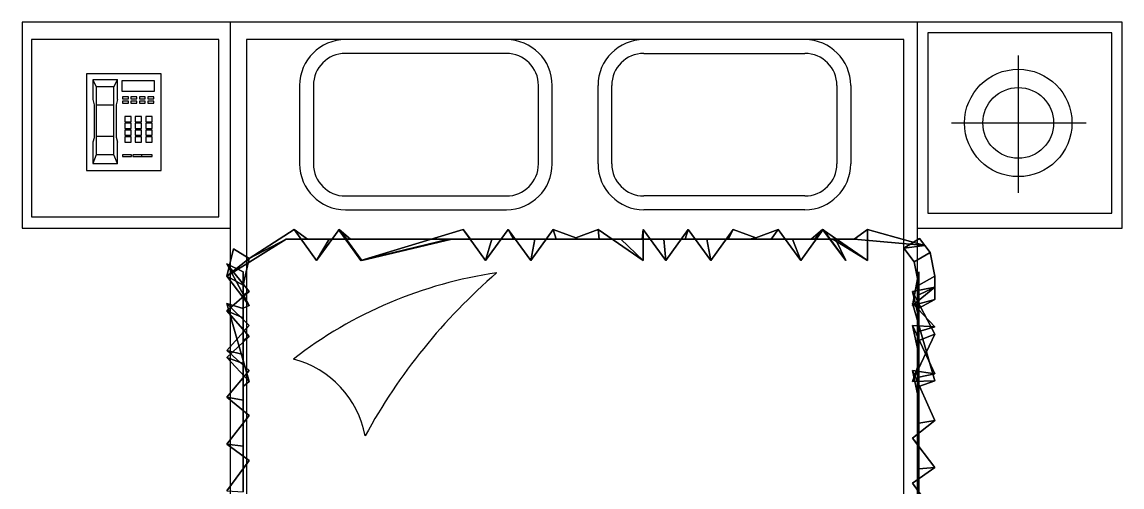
# Model space of a CAD drawing. Header units: inches. Extents: x 11.4 to 53.9, y 13.7 to 38.5.
# Drawn here: x 17.038 to 19.438, y 24.729 to 25.744 of the extents above; entities that cross this region are included whole.
import ezdxf

# ---------------------------------------------------------------- set-up
doc = ezdxf.new("R2010")
doc.units = ezdxf.units.IN
doc.header["$MEASUREMENT"] = 0
for name, color, linetype in [('02', 2, 'Continuous'), ('1', 1, 'Continuous'), ('4', 4, 'Continuous')]:
    doc.layers.add(name, color=color, linetype=linetype)

msp = doc.modelspace()

# ---------------------------------------------------------------- linework, layer by layer
at = {"layer": '02'}
for p, q in [((17.0582, 25.7052), (17.0582, 25.3188)), ((17.467, 25.7052), (17.0582, 25.7052)), ((17.467, 25.3188), (17.467, 25.7052)), ((17.5276, 25.7052), (17.5276, 23.896)), ((18.9614, 25.7052), (17.5276, 25.7052)), ((18.9614, 23.896), (18.9614, 25.7052)), ((19.0144, 25.7204), (19.0144, 25.3264)), ((19.4157, 25.7204), (19.0144, 25.7204)), ((19.4157, 25.3264), (19.4157, 25.7204)), ((18.0945, 25.6752), (17.7434, 25.6752)), ((18.3945, 25.6752), (18.7457, 25.6752)), ((19.2113, 25.6703), (19.2113, 25.3712)), ((17.6434, 25.6052), (17.6434, 25.434)), ((17.6734, 25.6052), (17.6734, 25.434)), ((18.1645, 25.434), (18.1645, 25.6052)), ((18.1945, 25.434), (18.1945, 25.6052)), ((18.2945, 25.434), (18.2945, 25.6052)), ((18.3245, 25.434), (18.3245, 25.6052)), ((18.8157, 25.6052), (18.8157, 25.434)), ((18.8457, 25.6052), (18.8457, 25.434)), ((19.0658, 25.5234), (19.3593, 25.5234)), ((17.7434, 25.364), (18.0945, 25.364)), ((18.7457, 25.364), (18.3945, 25.364)), ((17.7434, 25.334), (18.0945, 25.334)), ((18.7457, 25.334), (18.3945, 25.334)), ((19.0144, 25.3264), (19.4157, 25.3264)), ((17.0582, 25.3188), (17.467, 25.3188))]:
    msp.add_line(p, q, dxfattribs=at)
for radius in [0.1172, 0.0772]:
    msp.add_circle((19.2113, 25.5234), radius, dxfattribs=at)
for centre, radius, start, end in [((17.7434, 25.6052), 0.1, 90, 180), ((18.0945, 25.6052), 0.1, 0, 90), ((18.3945, 25.6052), 0.1, 90, 180), ((18.7457, 25.6052), 0.1, 0, 90), ((17.7434, 25.6052), 0.07, 90, 180), ((18.0945, 25.6052), 0.07, 0, 90), ((18.3945, 25.6052), 0.07, 90, 180), ((18.7457, 25.6052), 0.07, 0, 90), ((17.7434, 25.434), 0.1, 180, 270), ((17.7434, 25.434), 0.07, 180, 270), ((18.0945, 25.434), 0.07, 270, 0), ((18.0945, 25.434), 0.1, 270, 0), ((18.3945, 25.434), 0.1, 180, 270), ((18.3945, 25.434), 0.07, 180, 270), ((18.7457, 25.434), 0.1, 270, 0), ((18.7457, 25.434), 0.07, 270, 0), ((18.2098, 24.2587, -0.27), 0.9475, 98.2808, 127.7156), ((18.9192, 24.2208, -0.27), 1.2912, 130.9279, 151.3099), ((17.5749, 24.7999, -0.27), 0.2155, 10.8853, 75.1508)]:
    msp.add_arc(centre, radius, start, end, dxfattribs=at)
for points, invisible_edges in [([(17.5336, 25.2279, 0.2113), (17.6318, 25.2912, 0.0693), (17.4845, 25.1889, 0.0693)], 14), ([(17.6318, 25.2912, 0.0693), (17.5332, 25.1251, 0.0693), (17.4845, 25.1889, 0.0693)], 13), ([(18.8822, 25.2912, 0.0693), (19.0076, 25.2561, 0.0693), (17.5332, 25.1251, 0.0693)], 14), ([(18.8827, 25.2234, 0.0693), (18.8822, 25.2912, 0.0693), (17.5332, 25.1251, 0.0693)], 14), ([(18.7841, 25.2912, 0.0693), (18.8827, 25.2234, 0.0693), (17.5332, 25.1251, 0.0693)], 14), ([(18.8353, 25.2234, 0.0693), (18.7841, 25.2912, 0.0693), (17.5332, 25.1251, 0.0693)], 14), ([(18.7859, 25.2912, 0.0693), (18.8353, 25.2234, 0.0693), (17.5332, 25.1251, 0.0693)], 14), ([(18.7371, 25.2234, 0.0693), (18.7859, 25.2912, 0.0693), (17.5332, 25.1251, 0.0693)], 14), ([(18.6877, 25.2912, 0.0693), (18.7371, 25.2234, 0.0693), (17.5332, 25.1251, 0.0693)], 14), ([(18.6388, 25.2725, 0.0693), (18.6877, 25.2912, 0.0693), (17.5332, 25.1251, 0.0693)], 14), ([(18.5895, 25.2912, 0.0693), (18.6388, 25.2725, 0.0693), (17.5332, 25.1251, 0.0693)], 14), ([(18.5406, 25.2234, 0.0693), (18.5895, 25.2912, 0.0693), (17.5332, 25.1251, 0.0693)], 14), ([(18.4913, 25.2912, 0.0693), (18.5406, 25.2234, 0.0693), (17.5332, 25.1251, 0.0693)], 14), ([(18.4423, 25.2234, 0.0693), (18.4913, 25.2912, 0.0693), (17.5332, 25.1251, 0.0693)], 14), ([(18.3931, 25.2912, 0.0693), (18.4423, 25.2234, 0.0693), (17.5332, 25.1251, 0.0693)], 14), ([(18.3932, 25.2234, 0.0693), (18.3931, 25.2912, 0.0693), (17.5332, 25.1251, 0.0693)], 14), ([(18.2949, 25.2912, 0.0693), (18.3932, 25.2234, 0.0693), (17.5332, 25.1251, 0.0693)], 14), ([(18.2458, 25.2725, 0.0693), (18.2949, 25.2912, 0.0693), (17.5332, 25.1251, 0.0693)], 14), ([(18.1967, 25.2912, 0.0693), (18.2458, 25.2725, 0.0693), (17.5332, 25.1251, 0.0693)], 14), ([(18.1476, 25.2234, 0.0693), (18.1967, 25.2912, 0.0693), (17.5332, 25.1251, 0.0693)], 14), ([(18.0986, 25.2912, 0.0693), (18.1476, 25.2234, 0.0693), (17.5332, 25.1251, 0.0693)], 14), ([(18.0493, 25.2234, 0.0693), (18.0986, 25.2912, 0.0693), (17.5332, 25.1251, 0.0693)], 14), ([(18.0004, 25.2912, 0.0693), (18.0493, 25.2234, 0.0693), (17.5332, 25.1251, 0.0693)], 14), ([(17.7771, 25.2234, 0.0693), (18.0004, 25.2912, 0.0693), (17.5332, 25.1251, 0.0693)], 14), ([(17.7282, 25.2912, 0.0693), (17.7771, 25.2234, 0.0693), (17.5332, 25.1251, 0.0693)], 14), ([(17.7788, 25.2234, 0.0693), (17.7282, 25.2912, 0.0693), (17.5332, 25.1251, 0.0693)], 14), ([(17.73, 25.2912, 0.0693), (17.7788, 25.2234, 0.0693), (17.5332, 25.1251, 0.0693)], 14), ([(17.6806, 25.2234, 0.0693), (17.73, 25.2912, 0.0693), (17.5332, 25.1251, 0.0693)], 14), ([(17.6318, 25.2912, 0.0693), (17.6806, 25.2234, 0.0693), (17.5332, 25.1251, 0.0693)], 14), ([(17.6318, 25.2912, 0.0693), (17.5336, 25.2279, 0.2113), (17.6138, 25.2694, 0.2113)], 12), ([(17.6318, 25.2912, 0.0693), (17.6138, 25.2694, 0.2113), (17.6607, 25.2694, 0.2113)], 1), ([(17.6806, 25.2234, 0.0693), (17.6318, 25.2912, 0.0693), (17.6607, 25.2694, 0.2113)], 12), ([(17.73, 25.2912, 0.0693), (17.6806, 25.2234, 0.0693), (17.7076, 25.2694, 0.2113)], 12), ([(17.73, 25.2912, 0.0693), (17.7076, 25.2694, 0.2113), (17.7544, 25.2694, 0.2113)], 1), ([(17.7282, 25.2912, 0.0693), (17.7788, 25.2234, 0.0693), (17.9753, 25.2694, 0.2113)], 12), ([(17.7282, 25.2912, 0.0693), (17.9753, 25.2694, 0.2113), (17.7482, 25.2694, 0.2113)], 1), ([(17.7771, 25.2234, 0.0693), (17.7282, 25.2912, 0.0693), (17.7482, 25.2694, 0.2113)], 12), ([(17.7788, 25.2234, 0.0693), (17.73, 25.2912, 0.0693), (17.7544, 25.2694, 0.2113)], 12), ([(18.0004, 25.2912, 0.0693), (17.7771, 25.2234, 0.0693), (17.9691, 25.2694, 0.2113)], 12), ([(18.0004, 25.2912, 0.0693), (17.9691, 25.2694, 0.2113), (18.0159, 25.2694, 0.2113)], 1), ([(18.0493, 25.2234, 0.0693), (18.0004, 25.2912, 0.0693), (18.0159, 25.2694, 0.2113)], 12), ([(18.0986, 25.2912, 0.0693), (18.0493, 25.2234, 0.0693), (18.0628, 25.2694, 0.2113)], 12), ([(18.0986, 25.2912, 0.0693), (18.0628, 25.2694, 0.2113), (18.1097, 25.2694, 0.2113)], 1), ([(18.1476, 25.2234, 0.0693), (18.0986, 25.2912, 0.0693), (18.1097, 25.2694, 0.2113)], 12), ([(18.1967, 25.2912, 0.0693), (18.1476, 25.2234, 0.0693), (18.1566, 25.2694, 0.2113)], 12), ([(18.1967, 25.2912, 0.0693), (18.1566, 25.2694, 0.2113), (18.2034, 25.2694, 0.2113)], 1), ([(18.2458, 25.2725, 0.0693), (18.1967, 25.2912, 0.0693), (18.2034, 25.2694, 0.2113)], 12), ([(18.2458, 25.2725, 0.0693), (18.2034, 25.2694, 0.2113), (18.2503, 25.2694, 0.2113)], 1), ([(18.2949, 25.2912, 0.0693), (18.2458, 25.2725, 0.0693), (18.2503, 25.2694, 0.2113)], 12), ([(18.2949, 25.2912, 0.0693), (18.2503, 25.2694, 0.2113), (18.2972, 25.2694, 0.2113)], 1), ([(18.3932, 25.2234, 0.0693), (18.2949, 25.2912, 0.0693), (18.2972, 25.2694, 0.2113)], 12), ([(18.3931, 25.2912, 0.0693), (18.3932, 25.2234, 0.0693), (18.344, 25.2694, 0.2113)], 12), ([(18.3931, 25.2912, 0.0693), (18.344, 25.2694, 0.2113), (18.3909, 25.2694, 0.2113)], 1), ([(18.4423, 25.2234, 0.0693), (18.3931, 25.2912, 0.0693), (18.3909, 25.2694, 0.2113)], 12), ([(18.4913, 25.2912, 0.0693), (18.4423, 25.2234, 0.0693), (18.4378, 25.2694, 0.2113)], 12), ([(18.4913, 25.2912, 0.0693), (18.4378, 25.2694, 0.2113), (18.4847, 25.2694, 0.2113)], 1), ([(18.5406, 25.2234, 0.0693), (18.4913, 25.2912, 0.0693), (18.4847, 25.2694, 0.2113)], 12), ([(18.5895, 25.2912, 0.0693), (18.5406, 25.2234, 0.0693), (18.5316, 25.2694, 0.2113)], 12), ([(18.5895, 25.2912, 0.0693), (18.5316, 25.2694, 0.2113), (18.5784, 25.2694, 0.2113)], 1), ([(18.6388, 25.2725, 0.0693), (18.5895, 25.2912, 0.0693), (18.5784, 25.2694, 0.2113)], 12), ([(18.6388, 25.2725, 0.0693), (18.5784, 25.2694, 0.2113), (18.6253, 25.2694, 0.2113)], 1), ([(18.6877, 25.2912, 0.0693), (18.6388, 25.2725, 0.0693), (18.6253, 25.2694, 0.2113)], 12), ([(18.6877, 25.2912, 0.0693), (18.6253, 25.2694, 0.2113), (18.6722, 25.2694, 0.2113)], 1), ([(18.7371, 25.2234, 0.0693), (18.6877, 25.2912, 0.0693), (18.6722, 25.2694, 0.2113)], 12), ([(18.7859, 25.2912, 0.0693), (18.7371, 25.2234, 0.0693), (18.7191, 25.2694, 0.2113)], 12), ([(18.7859, 25.2912, 0.0693), (18.7191, 25.2694, 0.2113), (18.7659, 25.2694, 0.2113)], 1), ([(18.8827, 25.2234, 0.0693), (18.7841, 25.2912, 0.0693), (18.7597, 25.2694, 0.2113)], 12), ([(18.7841, 25.2912, 0.0693), (18.8128, 25.2694, 0.2113), (18.7597, 25.2694, 0.2113)], 1), ([(18.8353, 25.2234, 0.0693), (18.7859, 25.2912, 0.0693), (18.7659, 25.2694, 0.2113)], 12), ([(18.7841, 25.2912, 0.0693), (18.8353, 25.2234, 0.0693), (18.8128, 25.2694, 0.2113)], 12), ([(18.8822, 25.2912, 0.0693), (18.8827, 25.2234, 0.0693), (18.8066, 25.2694, 0.2113)], 12), ([(18.8822, 25.2912, 0.0693), (18.8066, 25.2694, 0.2113), (18.8534, 25.2694, 0.2113)], 1), ([(19.0076, 25.2561, 0.0693), (18.8822, 25.2912, 0.0693), (18.8534, 25.2694, 0.2113)], 12), ([(17.5336, 25.2279, 0.2113), (17.4845, 25.1889, 0.0693), (17.6138, 25.2694, 0.2113)], 1), ([(17.5336, 25.2279, 0.2113), (17.6138, 25.2694, 0.2113), (17.4845, 25.1889, 0.0693)], 1), ([(17.5336, 25.2279, 0.2113), (17.4845, 25.1889, 0.0693), (17.4988, 25.2488, 0.0693)], 13), ([(17.4845, 25.1889, 0.0693), (17.5336, 25.2279, 0.2113), (17.4988, 25.2488, 0.0693)], 2), ([(17.4845, 25.1889, 0.0693), (17.4988, 25.2488, 0.0693), (17.5336, 25.2279, 0.2113)], 12), ([(17.4988, 25.2488, 0.0693), (17.4845, 25.1889, 0.0693), (17.5201, 25.1693, 0.2113)], 12), ([(17.4988, 25.2488, 0.0693), (17.5201, 25.1693, 0.2113), (17.5336, 25.2279, 0.2113)], 1), ([(17.5201, 25.1194, 0.2113), (19.0076, 25.2561, 0.0693), (18.8534, 25.2694, 0.2113)], 13), ([(17.5201, 25.1194, 0.2113), (18.8534, 25.2694, 0.2113), (18.8066, 25.2694, 0.2113)], 13), ([(17.5201, 25.1194, 0.2113), (18.8066, 25.2694, 0.2113), (18.7597, 25.2694, 0.2113)], 13), ([(17.5201, 25.1194, 0.2113), (18.7597, 25.2694, 0.2113), (18.8128, 25.2694, 0.2113)], 13), ([(17.5201, 25.1194, 0.2113), (18.8128, 25.2694, 0.2113), (18.7659, 25.2694, 0.2113)], 13), ([(17.5201, 25.1194, 0.2113), (18.7659, 25.2694, 0.2113), (18.7191, 25.2694, 0.2113)], 13), ([(17.5201, 25.1194, 0.2113), (18.7191, 25.2694, 0.2113), (18.6722, 25.2694, 0.2113)], 13), ([(17.5201, 25.1194, 0.2113), (18.6722, 25.2694, 0.2113), (18.6253, 25.2694, 0.2113)], 13), ([(17.5201, 25.1194, 0.2113), (18.6253, 25.2694, 0.2113), (18.5784, 25.2694, 0.2113)], 13), ([(17.5201, 25.1194, 0.2113), (18.5784, 25.2694, 0.2113), (18.5316, 25.2694, 0.2113)], 13), ([(17.5201, 25.1194, 0.2113), (18.5316, 25.2694, 0.2113), (18.4847, 25.2694, 0.2113)], 13), ([(17.5201, 25.1194, 0.2113), (18.4847, 25.2694, 0.2113), (18.4378, 25.2694, 0.2113)], 13), ([(17.5201, 25.1194, 0.2113), (18.4378, 25.2694, 0.2113), (18.3909, 25.2694, 0.2113)], 13), ([(17.5201, 25.1194, 0.2113), (18.3909, 25.2694, 0.2113), (18.344, 25.2694, 0.2113)], 13), ([(17.5201, 25.1194, 0.2113), (18.344, 25.2694, 0.2113), (18.2972, 25.2694, 0.2113)], 13), ([(17.5201, 25.1194, 0.2113), (18.2972, 25.2694, 0.2113), (18.2503, 25.2694, 0.2113)], 13), ([(17.5201, 25.1194, 0.2113), (18.2503, 25.2694, 0.2113), (18.2034, 25.2694, 0.2113)], 13), ([(17.5201, 25.1194, 0.2113), (18.2034, 25.2694, 0.2113), (18.1566, 25.2694, 0.2113)], 13), ([(17.5201, 25.1194, 0.2113), (18.1566, 25.2694, 0.2113), (18.1097, 25.2694, 0.2113)], 13), ([(17.5201, 25.1194, 0.2113), (18.1097, 25.2694, 0.2113), (18.0628, 25.2694, 0.2113)], 13), ([(17.5201, 25.1194, 0.2113), (18.0628, 25.2694, 0.2113), (18.0159, 25.2694, 0.2113)], 13), ([(17.5201, 25.1194, 0.2113), (18.0159, 25.2694, 0.2113), (17.9691, 25.2694, 0.2113)], 13), ([(17.5201, 25.1194, 0.2113), (17.9691, 25.2694, 0.2113), (17.7482, 25.2694, 0.2113)], 13), ([(17.5201, 25.1194, 0.2113), (17.7482, 25.2694, 0.2113), (17.9753, 25.2694, 0.2113)], 13), ([(17.5201, 25.1194, 0.2113), (17.9753, 25.2694, 0.2113), (17.7544, 25.2694, 0.2113)], 13), ([(17.5201, 25.1194, 0.2113), (17.7544, 25.2694, 0.2113), (17.7076, 25.2694, 0.2113)], 13), ([(17.5201, 25.1194, 0.2113), (17.7076, 25.2694, 0.2113), (17.6607, 25.2694, 0.2113)], 13), ([(17.5201, 25.1693, 0.2113), (17.5201, 25.1194, 0.2113), (17.6607, 25.2694, 0.2113)], 14), ([(17.5201, 25.1693, 0.2113), (17.6607, 25.2694, 0.2113), (17.6138, 25.2694, 0.2113)], 13), ([(17.5336, 25.2279, 0.2113), (17.5201, 25.1693, 0.2113), (17.6138, 25.2694, 0.2113)], 14), ([(17.5201, 25.1194, 0.2113), (18.9618, 25.2501, 0.2113), (19.0076, 25.2561, 0.0693)], 13), ([(17.5201, 25.1194, 0.2113), (18.9845, 25.2201, 0.2113), (18.9618, 25.2501, 0.2113)], 13), ([(18.9957, 25.2715, 0.0693), (19.0195, 25.2408, 0.0693), (17.5332, 25.1251, 0.0693)], 14), ([(19.0076, 25.2561, 0.0693), (18.9957, 25.2715, 0.0693), (17.5332, 25.1251, 0.0693)], 14), ([(17.6806, 25.2234, 0.0693), (17.6607, 25.2694, 0.2113), (17.7076, 25.2694, 0.2113)], 1), ([(17.7771, 25.2234, 0.0693), (17.7482, 25.2694, 0.2113), (17.9691, 25.2694, 0.2113)], 1), ([(17.7788, 25.2234, 0.0693), (17.7544, 25.2694, 0.2113), (17.9753, 25.2694, 0.2113)], 1), ([(18.0493, 25.2234, 0.0693), (18.0159, 25.2694, 0.2113), (18.0628, 25.2694, 0.2113)], 1), ([(18.1476, 25.2234, 0.0693), (18.1097, 25.2694, 0.2113), (18.1566, 25.2694, 0.2113)], 1), ([(18.3932, 25.2234, 0.0693), (18.2972, 25.2694, 0.2113), (18.344, 25.2694, 0.2113)], 1), ([(18.4423, 25.2234, 0.0693), (18.3909, 25.2694, 0.2113), (18.4378, 25.2694, 0.2113)], 1), ([(18.5406, 25.2234, 0.0693), (18.4847, 25.2694, 0.2113), (18.5316, 25.2694, 0.2113)], 1), ([(18.7371, 25.2234, 0.0693), (18.6722, 25.2694, 0.2113), (18.7191, 25.2694, 0.2113)], 1), ([(18.8827, 25.2234, 0.0693), (18.7597, 25.2694, 0.2113), (18.8066, 25.2694, 0.2113)], 1), ([(18.8353, 25.2234, 0.0693), (18.7659, 25.2694, 0.2113), (18.8128, 25.2694, 0.2113)], 1), ([(19.0076, 25.2561, 0.0693), (18.8534, 25.2694, 0.2113), (19.0076, 25.2561, 0.0693)], 1), ([(19.0195, 25.2408, 0.0693), (18.9957, 25.2715, 0.0693), (18.9618, 25.2501, 0.2113)], 12), ([(18.9957, 25.2715, 0.0693), (19.0076, 25.2561, 0.0693), (18.9618, 25.2501, 0.2113)], 1), ([(19.0195, 25.2408, 0.0693), (18.9618, 25.2501, 0.2113), (18.9845, 25.2201, 0.2113)], 1), ([(18.9957, 25.2715, 0.0693), (19.0076, 25.2561, 0.0693), (19.0076, 25.2561, 0.0693)], 12), ([(17.5336, 25.2279, 0.2113), (17.4845, 25.1889, 0.0693), (17.4845, 25.1889, 0.0693)], 12), ([(17.4845, 25.1889, 0.0693), (17.5336, 25.2279, 0.2113), (17.4845, 25.1889, 0.0693)], 1), ([(19.0195, 25.2408, 0.0693), (19.0296, 25.189, 0.0693), (17.5332, 25.1251, 0.0693)], 14), ([(19.0296, 25.189, 0.0693), (19.0195, 25.2408, 0.0693), (18.9845, 25.2201, 0.2113)], 12), ([(17.5332, 25.1251, 0.0693), (17.4845, 25.2158, 0.0693), (17.5201, 25.1984, 0.2113)], 12), ([(17.4845, 25.2158, 0.0693), (17.5332, 25.1559, 0.0693), (17.5201, 25.1484, 0.2113)], 12), ([(17.4845, 25.2158, 0.0693), (17.5201, 25.1484, 0.2113), (17.5201, 25.1984, 0.2113)], 1), ([(19.0296, 25.1647, 0.0693), (17.5332, 25.1559, 0.0693), (17.4845, 25.2158, 0.0693)], 13), ([(18.9809, 25.1251, 0.0693), (19.0296, 25.1647, 0.0693), (17.4845, 25.2158, 0.0693)], 14), ([(19.0296, 25.1379, 0.0693), (18.9809, 25.1251, 0.0693), (17.4845, 25.2158, 0.0693)], 14), ([(19.0296, 25.1379, 0.0693), (17.4845, 25.2158, 0.0693), (17.5332, 25.1251, 0.0693)], 13), ([(17.5201, 25.1194, 0.2113), (18.9941, 25.1694, 0.2113), (18.9845, 25.2201, 0.2113)], 13), ([(19.0296, 25.189, 0.0693), (18.9845, 25.2201, 0.2113), (18.9941, 25.1694, 0.2113)], 1), ([(17.4845, 25.1889, 0.0693), (17.5332, 25.1251, 0.0693), (17.5201, 25.1194, 0.2113)], 12), ([(17.4845, 25.1889, 0.0693), (17.5201, 25.1194, 0.2113), (17.5201, 25.1693, 0.2113)], 1), ([(17.5332, 25.1251, 0.0693), (17.5201, 25.1984, 0.2113), (17.5201, 25.1194, 0.2113)], 1), ([(17.5201, 25.1984, 0.2113), (17.5201, 25.1484, 0.2113), (18.9941, 25.1484, 0.2113)], 14), ([(17.5201, 25.1984, 0.2113), (18.9941, 25.1484, 0.2113), (18.9941, 25.1984, 0.2113)], 13), ([(17.5201, 25.1984, 0.2113), (18.9941, 25.1984, 0.2113), (18.9941, 25.1194, 0.2113)], 13), ([(17.5201, 25.1194, 0.2113), (17.5201, 25.1984, 0.2113), (18.9941, 25.1194, 0.2113)], 14), ([(19.0296, 25.189, 0.0693), (19.0296, 25.1379, 0.0693), (17.5332, 25.1251, 0.0693)], 14), ([(19.0296, 25.1647, 0.0693), (18.9809, 25.1251, 0.0693), (18.9941, 25.1984, 0.2113)], 12), ([(18.9809, 25.1251, 0.0693), (18.9941, 25.1194, 0.2113), (18.9941, 25.1984, 0.2113)], 1), ([(19.0296, 25.1647, 0.0693), (18.9941, 25.1984, 0.2113), (18.9941, 25.1484, 0.2113)], 1), ([(19.0296, 25.1379, 0.0693), (19.0296, 25.189, 0.0693), (18.9941, 25.1694, 0.2113)], 12), ([(19.0296, 25.1647, 0.0693), (18.9809, 25.1559, 0.0693), (17.4845, 25.1136, 0.0693)], 14), ([(19.0296, 25.1647, 0.0693), (17.4845, 25.1136, 0.0693), (17.5332, 25.1559, 0.0693)], 13), ([(17.5332, 25.1559, 0.0693), (17.4845, 25.1136, 0.0693), (17.5201, 25.0984, 0.2113)], 12), ([(18.9809, 25.1559, 0.0693), (19.0296, 25.0625, 0.0693), (17.4845, 25.1136, 0.0693)], 14), ([(17.5201, 25.1194, 0.2113), (18.9941, 25.1194, 0.2113), (18.9941, 25.1694, 0.2113)], 13), ([(17.5332, 25.1559, 0.0693), (17.5201, 25.0984, 0.2113), (17.5201, 25.1484, 0.2113)], 1), ([(18.9809, 25.1559, 0.0693), (19.0296, 25.1647, 0.0693), (18.9941, 25.1484, 0.2113)], 12), ([(19.0296, 25.0625, 0.0693), (18.9809, 25.1559, 0.0693), (18.9941, 25.0984, 0.2113)], 12), ([(18.9809, 25.1559, 0.0693), (18.9941, 25.1484, 0.2113), (18.9941, 25.0984, 0.2113)], 1), ([(19.0296, 25.1379, 0.0693), (18.9941, 25.1694, 0.2113), (18.9941, 25.1194, 0.2113)], 1), ([(18.9809, 25.1302, 0.0693), (19.0296, 25.0782, 0.0693), (17.4845, 25.1293, 0.0693)], 14), ([(18.9809, 25.1302, 0.0693), (17.4845, 25.1293, 0.0693), (17.5332, 24.9594, 0.0693)], 13), ([(17.5332, 24.9594, 0.0693), (17.4845, 25.1293, 0.0693), (17.5201, 25.1184, 0.2113)], 12), ([(17.4845, 25.1293, 0.0693), (17.5332, 25.0811, 0.0693), (17.5201, 25.0684, 0.2113)], 12), ([(17.4845, 25.1293, 0.0693), (17.5201, 25.0684, 0.2113), (17.5201, 25.1184, 0.2113)], 1), ([(19.0296, 25.0782, 0.0693), (17.5332, 25.0811, 0.0693), (17.4845, 25.1293, 0.0693)], 13), ([(17.5201, 25.0984, 0.2113), (18.9941, 25.0984, 0.2113), (18.9941, 25.1484, 0.2113)], 13), ([(17.5201, 25.1484, 0.2113), (17.5201, 25.0984, 0.2113), (18.9941, 25.1484, 0.2113)], 14), ([(19.0296, 24.9603, 0.0693), (18.9809, 25.1302, 0.0693), (17.5332, 24.9594, 0.0693)], 14), ([(18.9809, 25.1251, 0.0693), (19.0296, 25.1379, 0.0693), (18.9941, 25.1194, 0.2113)], 12), ([(19.0296, 25.0782, 0.0693), (18.9809, 25.1302, 0.0693), (18.9941, 25.1184, 0.2113)], 12), ([(18.9809, 25.1302, 0.0693), (19.0296, 24.9603, 0.0693), (18.9941, 24.9484, 0.2113)], 12), ([(18.9809, 25.1302, 0.0693), (18.9941, 24.9484, 0.2113), (18.9941, 25.1184, 0.2113)], 1), ([(17.4845, 25.1136, 0.0693), (17.5332, 25.0576, 0.0693), (17.5201, 25.0484, 0.2113)], 12), ([(17.4845, 25.1136, 0.0693), (17.5201, 25.0484, 0.2113), (17.5201, 25.0984, 0.2113)], 1), ([(19.0296, 25.0625, 0.0693), (17.5332, 25.0576, 0.0693), (17.4845, 25.1136, 0.0693)], 13), ([(17.5332, 24.9594, 0.0693), (17.5201, 25.1184, 0.2113), (17.5201, 24.9484, 0.2113)], 1), ([(17.5201, 25.1184, 0.2113), (17.5201, 25.0684, 0.2113), (18.9941, 25.0684, 0.2113)], 14), ([(17.5201, 25.1184, 0.2113), (18.9941, 25.0684, 0.2113), (18.9941, 25.1184, 0.2113)], 13), ([(17.5201, 24.9484, 0.2113), (17.5201, 25.1184, 0.2113), (18.9941, 25.1184, 0.2113)], 14), ([(17.5201, 24.9484, 0.2113), (18.9941, 25.1184, 0.2113), (18.9941, 24.9484, 0.2113)], 13), ([(19.0296, 25.0782, 0.0693), (18.9941, 25.1184, 0.2113), (18.9941, 25.0684, 0.2113)], 1), ([(18.8336, 23.7823, 0.0693), (17.4845, 25.0271, 0.0693), (17.5332, 25.0811, 0.0693)], 13), ([(17.5332, 25.0811, 0.0693), (17.4845, 25.0271, 0.0693), (17.5201, 25.0183, 0.2113)], 12), ([(17.5201, 25.0984, 0.2113), (17.5201, 25.0484, 0.2113), (18.9941, 25.0484, 0.2113)], 14), ([(17.5201, 25.0984, 0.2113), (18.9941, 25.0484, 0.2113), (18.9941, 25.0984, 0.2113)], 13), ([(17.5332, 25.0811, 0.0693), (17.5201, 25.0183, 0.2113), (17.5201, 25.0684, 0.2113)], 1), ([(18.8822, 23.7224, 0.0693), (18.8336, 23.7823, 0.0693), (17.5332, 25.0811, 0.0693)], 14), ([(18.9313, 23.7224, 0.0693), (18.8822, 23.7224, 0.0693), (17.5332, 25.0811, 0.0693)], 14), ([(18.9836, 23.7341, 0.0693), (18.9313, 23.7224, 0.0693), (17.5332, 25.0811, 0.0693)], 14), ([(19.018, 23.7698, 0.0693), (18.9836, 23.7341, 0.0693), (17.5332, 25.0811, 0.0693)], 14), ([(19.0296, 23.8246, 0.0693), (19.018, 23.7698, 0.0693), (17.5332, 25.0811, 0.0693)], 14), ([(19.0296, 23.8757, 0.0693), (19.0296, 23.8246, 0.0693), (17.5332, 25.0811, 0.0693)], 14), ([(18.9809, 23.8582, 0.0693), (19.0296, 23.8757, 0.0693), (17.5332, 25.0811, 0.0693)], 14), ([(19.0296, 23.9063, 0.0693), (18.9809, 23.8582, 0.0693), (17.5332, 25.0811, 0.0693)], 14), ([(18.9809, 23.9564, 0.0693), (19.0296, 23.9063, 0.0693), (17.5332, 25.0811, 0.0693)], 14), ([(19.0296, 24.0085, 0.0693), (18.9809, 23.9564, 0.0693), (17.5332, 25.0811, 0.0693)], 14), ([(18.9809, 24.0547, 0.0693), (19.0296, 24.0085, 0.0693), (17.5332, 25.0811, 0.0693)], 14), ([(19.0296, 24.1107, 0.0693), (18.9809, 24.0547, 0.0693), (17.5332, 25.0811, 0.0693)], 14), ([(18.9809, 24.1529, 0.0693), (19.0296, 24.1107, 0.0693), (17.5332, 25.0811, 0.0693)], 14), ([(19.0296, 24.2129, 0.0693), (18.9809, 24.1529, 0.0693), (17.5332, 25.0811, 0.0693)], 14), ([(18.9809, 24.2512, 0.0693), (19.0296, 24.2129, 0.0693), (17.5332, 25.0811, 0.0693)], 14), ([(19.0296, 24.3151, 0.0693), (18.9809, 24.2512, 0.0693), (17.5332, 25.0811, 0.0693)], 14), ([(18.9809, 24.3494, 0.0693), (19.0296, 24.3151, 0.0693), (17.5332, 25.0811, 0.0693)], 14), ([(19.0296, 24.4172, 0.0693), (18.9809, 24.3494, 0.0693), (17.5332, 25.0811, 0.0693)], 14), ([(18.9809, 24.4477, 0.0693), (19.0296, 24.4172, 0.0693), (17.5332, 25.0811, 0.0693)], 14), ([(19.0296, 24.5194, 0.0693), (18.9809, 24.4477, 0.0693), (17.5332, 25.0811, 0.0693)], 14), ([(18.9809, 24.5459, 0.0693), (19.0296, 24.5194, 0.0693), (17.5332, 25.0811, 0.0693)], 14), ([(19.0296, 24.5673, 0.0693), (18.9809, 24.5459, 0.0693), (17.5332, 25.0811, 0.0693)], 14), ([(18.9809, 24.5899, 0.0693), (19.0296, 24.5673, 0.0693), (17.5332, 25.0811, 0.0693)], 14), ([(19.0296, 24.6694, 0.0693), (18.9809, 24.5899, 0.0693), (17.5332, 25.0811, 0.0693)], 14), ([(18.9809, 24.7372, 0.0693), (19.0296, 24.6694, 0.0693), (17.5332, 25.0811, 0.0693)], 14), ([(19.0296, 24.7716, 0.0693), (18.9809, 24.7372, 0.0693), (17.5332, 25.0811, 0.0693)], 14), ([(18.9809, 24.8355, 0.0693), (19.0296, 24.7716, 0.0693), (17.5332, 25.0811, 0.0693)], 14), ([(19.0296, 24.8738, 0.0693), (18.9809, 24.8355, 0.0693), (17.5332, 25.0811, 0.0693)], 14), ([(18.9809, 24.9829, 0.0693), (19.0296, 24.8738, 0.0693), (17.5332, 25.0811, 0.0693)], 14), ([(19.0296, 24.976, 0.0693), (18.9809, 24.9829, 0.0693), (17.5332, 25.0811, 0.0693)], 14), ([(18.9809, 25.0811, 0.0693), (19.0296, 24.976, 0.0693), (17.5332, 25.0811, 0.0693)], 14), ([(19.0296, 25.0782, 0.0693), (18.9809, 25.0811, 0.0693), (17.5332, 25.0811, 0.0693)], 14), ([(19.0296, 24.976, 0.0693), (18.9809, 25.0811, 0.0693), (18.9941, 25.0184, 0.2113)], 12), ([(18.9809, 25.0811, 0.0693), (19.0296, 25.0782, 0.0693), (18.9941, 25.0684, 0.2113)], 12), ([(18.9809, 25.0811, 0.0693), (18.9941, 25.0684, 0.2113), (18.9941, 25.0184, 0.2113)], 1), ([(19.0296, 25.0625, 0.0693), (18.9941, 25.0984, 0.2113), (18.9941, 25.0484, 0.2113)], 1), ([(17.5332, 25.0576, 0.0693), (17.4845, 25.0114, 0.0693), (17.5201, 24.9983, 0.2113)], 12), ([(18.9809, 24.9594, 0.0693), (17.4845, 25.0114, 0.0693), (17.5332, 25.0576, 0.0693)], 13), ([(17.5201, 25.0684, 0.2113), (17.5201, 25.0183, 0.2113), (18.8066, 23.7442, 0.2113)], 14), ([(17.5201, 25.0684, 0.2113), (18.8066, 23.7442, 0.2113), (18.8534, 23.7442, 0.2113)], 13), ([(17.5201, 25.0684, 0.2113), (18.8534, 23.7442, 0.2113), (18.9003, 23.7442, 0.2113)], 13), ([(17.5201, 25.0684, 0.2113), (18.9003, 23.7442, 0.2113), (18.9502, 23.7557, 0.2113)], 13), ([(17.5201, 25.0684, 0.2113), (18.9502, 23.7557, 0.2113), (18.9831, 23.7906, 0.2113)], 13), ([(17.5201, 25.0684, 0.2113), (18.9831, 23.7906, 0.2113), (18.9941, 23.8443, 0.2113)], 13), ([(17.5201, 25.0684, 0.2113), (18.9941, 23.8443, 0.2113), (18.9941, 23.8942, 0.2113)], 13), ([(17.5201, 25.0684, 0.2113), (18.9941, 23.8942, 0.2113), (18.9941, 23.8727, 0.2113)], 13), ([(17.5201, 25.0684, 0.2113), (18.9941, 23.8727, 0.2113), (18.9941, 23.9227, 0.2113)], 13), ([(17.5201, 25.0684, 0.2113), (18.9941, 23.9227, 0.2113), (18.9941, 23.9727, 0.2113)], 13), ([(17.5201, 25.0684, 0.2113), (18.9941, 23.9727, 0.2113), (18.9941, 24.0227, 0.2113)], 13), ([(17.5201, 25.0684, 0.2113), (18.9941, 24.0227, 0.2113), (18.9941, 24.0727, 0.2113)], 13), ([(17.5201, 25.0684, 0.2113), (18.9941, 24.0727, 0.2113), (18.9941, 24.1227, 0.2113)], 13), ([(17.5201, 25.0684, 0.2113), (18.9941, 24.1227, 0.2113), (18.9941, 24.1727, 0.2113)], 13), ([(17.5201, 25.0684, 0.2113), (18.9941, 24.1727, 0.2113), (18.9941, 24.2227, 0.2113)], 13), ([(17.5201, 25.0684, 0.2113), (18.9941, 24.2227, 0.2113), (18.9941, 24.2726, 0.2113)], 13), ([(17.5201, 25.0684, 0.2113), (18.9941, 24.2726, 0.2113), (18.9941, 24.3227, 0.2113)], 13), ([(17.5201, 25.0684, 0.2113), (18.9941, 24.3227, 0.2113), (18.9941, 24.3726, 0.2113)], 13), ([(17.5201, 25.0684, 0.2113), (18.9941, 24.3726, 0.2113), (18.9941, 24.4227, 0.2113)], 13), ([(17.5201, 25.0684, 0.2113), (18.9941, 24.4227, 0.2113), (18.9941, 24.4727, 0.2113)], 13), ([(17.5201, 25.0684, 0.2113), (18.9941, 24.4727, 0.2113), (18.9941, 24.5227, 0.2113)], 13), ([(17.5201, 25.0684, 0.2113), (18.9941, 24.5227, 0.2113), (18.9941, 24.5184, 0.2113)], 13), ([(17.5201, 25.0684, 0.2113), (18.9941, 24.5184, 0.2113), (18.9941, 24.5684, 0.2113)], 13), ([(17.5201, 25.0684, 0.2113), (18.9941, 24.5684, 0.2113), (18.9941, 24.6184, 0.2113)], 13), ([(17.5201, 25.0684, 0.2113), (18.9941, 24.6184, 0.2113), (18.9941, 24.6684, 0.2113)], 13), ([(17.5201, 25.0684, 0.2113), (18.9941, 24.6684, 0.2113), (18.9941, 24.7184, 0.2113)], 13), ([(17.5201, 25.0684, 0.2113), (18.9941, 24.7184, 0.2113), (18.9941, 24.7684, 0.2113)], 13), ([(17.5201, 25.0684, 0.2113), (18.9941, 24.7684, 0.2113), (18.9941, 24.8184, 0.2113)], 13), ([(17.5201, 25.0684, 0.2113), (18.9941, 24.8184, 0.2113), (18.9941, 24.8684, 0.2113)], 13), ([(17.5201, 25.0684, 0.2113), (18.9941, 24.8684, 0.2113), (18.9941, 24.9184, 0.2113)], 13), ([(17.5201, 25.0684, 0.2113), (18.9941, 24.9184, 0.2113), (18.9941, 24.9684, 0.2113)], 13), ([(17.5201, 25.0684, 0.2113), (18.9941, 24.9684, 0.2113), (18.9941, 25.0184, 0.2113)], 13), ([(17.5201, 25.0684, 0.2113), (18.9941, 25.0184, 0.2113), (18.9941, 25.0684, 0.2113)], 13), ([(17.5332, 25.0576, 0.0693), (17.5201, 24.9983, 0.2113), (17.5201, 25.0484, 0.2113)], 1), ([(19.0296, 25.0625, 0.0693), (18.9809, 24.9594, 0.0693), (17.5332, 25.0576, 0.0693)], 14), ([(18.9809, 24.9594, 0.0693), (19.0296, 25.0625, 0.0693), (18.9941, 25.0484, 0.2113)], 12), ([(17.5201, 25.0484, 0.2113), (17.5201, 24.9983, 0.2113), (18.9941, 24.9984, 0.2113)], 14), ([(17.5201, 25.0484, 0.2113), (18.9941, 24.9984, 0.2113), (18.9941, 25.0484, 0.2113)], 13), ([(18.9809, 24.9594, 0.0693), (18.9941, 25.0484, 0.2113), (18.9941, 24.9984, 0.2113)], 1), ([(18.8336, 23.7823, 0.0693), (17.5332, 24.9829, 0.0693), (17.4845, 25.0271, 0.0693)], 13), ([(17.4845, 25.0271, 0.0693), (17.5332, 24.9829, 0.0693), (17.5201, 24.9684, 0.2113)], 12), ([(17.4845, 25.0271, 0.0693), (17.5201, 24.9684, 0.2113), (17.5201, 25.0183, 0.2113)], 1), ([(17.4845, 25.0114, 0.0693), (17.5332, 24.9594, 0.0693), (17.5201, 24.9484, 0.2113)], 12), ([(17.4845, 25.0114, 0.0693), (17.5201, 24.9484, 0.2113), (17.5201, 24.9983, 0.2113)], 1), ([(18.9809, 24.9594, 0.0693), (17.5332, 24.9594, 0.0693), (17.4845, 25.0114, 0.0693)], 13), ([(17.5201, 25.0183, 0.2113), (17.5201, 24.9684, 0.2113), (18.8066, 23.7442, 0.2113)], 14), ([(19.0296, 24.976, 0.0693), (18.9941, 25.0184, 0.2113), (18.9941, 24.9684, 0.2113)], 1), ([(17.5201, 24.9484, 0.2113), (18.9941, 24.9484, 0.2113), (18.9941, 24.9984, 0.2113)], 13), ([(17.5201, 24.9983, 0.2113), (17.5201, 24.9484, 0.2113), (18.9941, 24.9984, 0.2113)], 14), ([(19.0296, 24.9603, 0.0693), (18.9809, 24.9594, 0.0693), (18.9941, 24.9984, 0.2113)], 12), ([(19.0296, 24.9603, 0.0693), (18.9941, 24.9984, 0.2113), (18.9941, 24.9484, 0.2113)], 1), ([(18.7841, 23.7224, 0.0693), (17.4845, 24.9249, 0.0693), (17.5332, 24.9829, 0.0693)], 13), ([(17.5332, 24.9829, 0.0693), (17.4845, 24.9249, 0.0693), (17.5201, 24.9184, 0.2113)], 12), ([(17.5332, 24.9829, 0.0693), (17.5201, 24.9184, 0.2113), (17.5201, 24.9684, 0.2113)], 1), ([(17.5201, 24.9684, 0.2113), (18.7597, 23.7442, 0.2113), (18.8066, 23.7442, 0.2113)], 13), ([(17.5201, 24.9684, 0.2113), (17.5201, 24.9184, 0.2113), (18.7597, 23.7442, 0.2113)], 14), ([(18.8336, 23.7823, 0.0693), (18.7841, 23.7224, 0.0693), (17.5332, 24.9829, 0.0693)], 14), ([(18.9809, 24.9594, 0.0693), (19.0296, 24.9603, 0.0693), (17.5332, 24.9594, 0.0693)], 14), ([(19.0296, 24.8738, 0.0693), (18.9809, 24.9829, 0.0693), (18.9941, 24.9184, 0.2113)], 12), ([(18.9809, 24.9829, 0.0693), (19.0296, 24.976, 0.0693), (18.9941, 24.9684, 0.2113)], 12), ([(18.9809, 24.9829, 0.0693), (18.9941, 24.9684, 0.2113), (18.9941, 24.9184, 0.2113)], 1), ([(18.8353, 23.7823, 0.0693), (17.5332, 24.8846, 0.0693), (17.4845, 24.9249, 0.0693)], 13), ([(18.7841, 23.7224, 0.0693), (18.8353, 23.7823, 0.0693), (17.4845, 24.9249, 0.0693)], 14), ([(17.4845, 24.9249, 0.0693), (17.5332, 24.8846, 0.0693), (17.5201, 24.8684, 0.2113)], 12), ([(17.4845, 24.9249, 0.0693), (17.5201, 24.8684, 0.2113), (17.5201, 24.9184, 0.2113)], 1), ([(17.5201, 24.9184, 0.2113), (17.5201, 24.8684, 0.2113), (18.8128, 23.7442, 0.2113)], 14), ([(17.5201, 24.9184, 0.2113), (18.8128, 23.7442, 0.2113), (18.7597, 23.7442, 0.2113)], 13), ([(19.0296, 24.8738, 0.0693), (18.9941, 24.9184, 0.2113), (18.9941, 24.8684, 0.2113)], 1), ([(18.7371, 23.7823, 0.0693), (17.4845, 24.8227, 0.0693), (17.5332, 24.8846, 0.0693)], 13), ([(17.5332, 24.8846, 0.0693), (17.4845, 24.8227, 0.0693), (17.5201, 24.8183, 0.2113)], 12), ([(17.5332, 24.8846, 0.0693), (17.5201, 24.8183, 0.2113), (17.5201, 24.8684, 0.2113)], 1), ([(17.5201, 24.8684, 0.2113), (18.7659, 23.7442, 0.2113), (18.8128, 23.7442, 0.2113)], 13), ([(17.5201, 24.8684, 0.2113), (17.5201, 24.8183, 0.2113), (18.7191, 23.7442, 0.2113)], 14), ([(17.5201, 24.8684, 0.2113), (18.7191, 23.7442, 0.2113), (18.7659, 23.7442, 0.2113)], 13), ([(18.8353, 23.7823, 0.0693), (18.7859, 23.7224, 0.0693), (17.5332, 24.8846, 0.0693)], 14), ([(18.7859, 23.7224, 0.0693), (18.7371, 23.7823, 0.0693), (17.5332, 24.8846, 0.0693)], 14), ([(18.9809, 24.8355, 0.0693), (19.0296, 24.8738, 0.0693), (18.9941, 24.8684, 0.2113)], 12), ([(18.9809, 24.8355, 0.0693), (18.9941, 24.8684, 0.2113), (18.9941, 24.8184, 0.2113)], 1), ([(18.7371, 23.7823, 0.0693), (17.5332, 24.7864, 0.0693), (17.4845, 24.8227, 0.0693)], 13), ([(17.4845, 24.8227, 0.0693), (17.5332, 24.7864, 0.0693), (17.5201, 24.7684, 0.2113)], 12), ([(17.4845, 24.8227, 0.0693), (17.5201, 24.7684, 0.2113), (17.5201, 24.8183, 0.2113)], 1), ([(17.5201, 24.8183, 0.2113), (17.5201, 24.7684, 0.2113), (18.7191, 23.7442, 0.2113)], 14), ([(19.0296, 24.7716, 0.0693), (18.9809, 24.8355, 0.0693), (18.9941, 24.8184, 0.2113)], 12), ([(19.0296, 24.7716, 0.0693), (18.9941, 24.8184, 0.2113), (18.9941, 24.7684, 0.2113)], 1), ([(18.6388, 23.7823, 0.0693), (17.4845, 24.7205, 0.0693), (17.5332, 24.7864, 0.0693)], 13), ([(17.5332, 24.7864, 0.0693), (17.4845, 24.7205, 0.0693), (17.5201, 24.7183, 0.2113)], 12), ([(17.5332, 24.7864, 0.0693), (17.5201, 24.7183, 0.2113), (17.5201, 24.7684, 0.2113)], 1), ([(17.5201, 24.7684, 0.2113), (17.5201, 24.7183, 0.2113), (18.6253, 23.7442, 0.2113)], 14), ([(17.5201, 24.7684, 0.2113), (18.6253, 23.7442, 0.2113), (18.6722, 23.7442, 0.2113)], 13), ([(17.5201, 24.7684, 0.2113), (18.6722, 23.7442, 0.2113), (18.7191, 23.7442, 0.2113)], 13), ([(18.6877, 23.7224, 0.0693), (18.6388, 23.7823, 0.0693), (17.5332, 24.7864, 0.0693)], 14), ([(18.7371, 23.7823, 0.0693), (18.6877, 23.7224, 0.0693), (17.5332, 24.7864, 0.0693)], 14), ([(18.9809, 24.7372, 0.0693), (19.0296, 24.7716, 0.0693), (18.9941, 24.7684, 0.2113)], 12), ([(18.9809, 24.7372, 0.0693), (18.9941, 24.7684, 0.2113), (18.9941, 24.7184, 0.2113)], 1), ([(19.0296, 24.6694, 0.0693), (18.9809, 24.7372, 0.0693), (18.9941, 24.7184, 0.2113)], 12)]:
    msp.add_3dface(points, dxfattribs=dict(at, invisible_edges=invisible_edges))
at = {"layer": '1'}
for p, q in [((17.1786, 25.6304), (17.1786, 25.4196)), ((17.3416, 25.6304), (17.1786, 25.6304)), ((17.1925, 25.6178), (17.1998, 25.6022)), ((17.2462, 25.6178), (17.1925, 25.6178)), ((17.1925, 25.6178), (17.1925, 25.5744)), ((17.2383, 25.6022), (17.2462, 25.6178)), ((17.2462, 25.5744), (17.2462, 25.6181)), ((17.3265, 25.615), (17.2555, 25.615)), ((17.2555, 25.615), (17.2555, 25.5925)), ((17.3265, 25.5925), (17.3265, 25.615)), ((17.3416, 25.4196), (17.3416, 25.6304)), ((17.1998, 25.6022), (17.1998, 25.454)), ((17.2383, 25.6022), (17.1998, 25.6022)), ((17.2383, 25.454), (17.2383, 25.6022)), ((17.2555, 25.5925), (17.3265, 25.5925)), ((17.1925, 25.5744), (17.195, 25.5632)), ((17.195, 25.5632), (17.195, 25.491)), ((17.2383, 25.5622), (17.1998, 25.5622)), ((17.2462, 25.5744), (17.243, 25.5632)), ((17.243, 25.5632), (17.243, 25.4922)), ((17.2699, 25.5805), (17.2572, 25.5805)), ((17.2572, 25.5805), (17.2572, 25.5763)), ((17.2572, 25.5763), (17.2699, 25.5763)), ((17.2699, 25.5707), (17.2572, 25.5707)), ((17.2572, 25.5707), (17.2572, 25.5664)), ((17.2572, 25.5664), (17.2699, 25.5664)), ((17.2699, 25.5763), (17.2699, 25.5805)), ((17.2699, 25.5664), (17.2699, 25.5707)), ((17.2883, 25.5805), (17.2755, 25.5805)), ((17.2755, 25.5805), (17.2755, 25.5763)), ((17.2755, 25.5763), (17.2883, 25.5763)), ((17.2883, 25.5707), (17.2755, 25.5707)), ((17.2755, 25.5707), (17.2755, 25.5664)), ((17.2755, 25.5664), (17.2883, 25.5664)), ((17.2883, 25.5763), (17.2883, 25.5805)), ((17.2883, 25.5664), (17.2883, 25.5707)), ((17.3066, 25.5805), (17.2939, 25.5805)), ((17.2939, 25.5805), (17.2939, 25.5763)), ((17.2939, 25.5763), (17.3066, 25.5763)), ((17.3066, 25.5707), (17.2939, 25.5707)), ((17.2939, 25.5707), (17.2939, 25.5664)), ((17.2939, 25.5664), (17.3066, 25.5664)), ((17.3066, 25.5763), (17.3066, 25.5805)), ((17.3066, 25.5664), (17.3066, 25.5707)), ((17.325, 25.5805), (17.3123, 25.5805)), ((17.3123, 25.5805), (17.3123, 25.5763)), ((17.3123, 25.5763), (17.325, 25.5763)), ((17.325, 25.5707), (17.3123, 25.5707)), ((17.3123, 25.5707), (17.3123, 25.5664)), ((17.3123, 25.5664), (17.325, 25.5664)), ((17.325, 25.5763), (17.325, 25.5805)), ((17.325, 25.5664), (17.325, 25.5707)), ((17.2759, 25.5377), (17.2621, 25.5377)), ((17.2621, 25.5377), (17.2621, 25.526)), ((17.2759, 25.526), (17.2759, 25.5377)), ((17.2985, 25.5377), (17.2847, 25.5377)), ((17.2847, 25.5377), (17.2847, 25.526)), ((17.2985, 25.526), (17.2985, 25.5377)), ((17.3218, 25.5377), (17.308, 25.5377)), ((17.308, 25.5377), (17.308, 25.526)), ((17.3218, 25.526), (17.3218, 25.5377)), ((17.2621, 25.526), (17.2759, 25.526)), ((17.2759, 25.5228), (17.2621, 25.5228)), ((17.2621, 25.5228), (17.2621, 25.5112)), ((17.2759, 25.5112), (17.2759, 25.5228)), ((17.2847, 25.526), (17.2985, 25.526)), ((17.2985, 25.5228), (17.2847, 25.5228)), ((17.2847, 25.5228), (17.2847, 25.5112)), ((17.2985, 25.5112), (17.2985, 25.5228)), ((17.308, 25.526), (17.3218, 25.526)), ((17.3218, 25.5228), (17.308, 25.5228)), ((17.308, 25.5228), (17.308, 25.5112)), ((17.3218, 25.5112), (17.3218, 25.5228)), ((17.195, 25.491), (17.1925, 25.4813)), ((17.1998, 25.4944), (17.2383, 25.4944)), ((17.243, 25.4922), (17.2462, 25.4813)), ((17.2621, 25.5112), (17.2759, 25.5112)), ((17.2759, 25.508), (17.2621, 25.508)), ((17.2621, 25.508), (17.2621, 25.4964)), ((17.2621, 25.4964), (17.2759, 25.4964)), ((17.2759, 25.4932), (17.2621, 25.4932)), ((17.2621, 25.4932), (17.2621, 25.4815)), ((17.2759, 25.4964), (17.2759, 25.508)), ((17.2759, 25.4815), (17.2759, 25.4932)), ((17.2847, 25.5112), (17.2985, 25.5112)), ((17.2985, 25.508), (17.2847, 25.508)), ((17.2847, 25.508), (17.2847, 25.4964)), ((17.2847, 25.4964), (17.2985, 25.4964)), ((17.2985, 25.4932), (17.2847, 25.4932)), ((17.2847, 25.4932), (17.2847, 25.4815)), ((17.2985, 25.4964), (17.2985, 25.508)), ((17.2985, 25.4815), (17.2985, 25.4932)), ((17.308, 25.5112), (17.3218, 25.5112)), ((17.3218, 25.508), (17.308, 25.508)), ((17.308, 25.508), (17.308, 25.4964)), ((17.308, 25.4964), (17.3218, 25.4964)), ((17.3218, 25.4932), (17.308, 25.4932)), ((17.308, 25.4932), (17.308, 25.4815)), ((17.3218, 25.4964), (17.3218, 25.508)), ((17.3218, 25.4815), (17.3218, 25.4932)), ((17.1925, 25.4813), (17.1925, 25.4347)), ((17.2462, 25.4341), (17.2462, 25.4813)), ((17.2621, 25.4815), (17.2759, 25.4815)), ((17.2847, 25.4815), (17.2985, 25.4815)), ((17.308, 25.4815), (17.3218, 25.4815)), ((17.1998, 25.454), (17.1925, 25.4347)), ((17.2383, 25.454), (17.1998, 25.454)), ((17.2462, 25.4347), (17.2383, 25.454)), ((17.2767, 25.454), (17.2568, 25.454)), ((17.2568, 25.454), (17.2568, 25.45)), ((17.2568, 25.45), (17.2767, 25.45)), ((17.2767, 25.45), (17.2767, 25.454)), ((17.3217, 25.454), (17.2793, 25.454)), ((17.2793, 25.454), (17.2793, 25.45)), ((17.2793, 25.45), (17.3217, 25.45)), ((17.2992, 25.45), (17.2992, 25.454)), ((17.3217, 25.45), (17.3217, 25.454)), ((17.1786, 25.4196), (17.3416, 25.4196)), ((17.1925, 25.4347), (17.2462, 25.4347))]:
    msp.add_line(p, q, dxfattribs=at)
at = {"layer": '4'}
for p, q in [((19.4377, 25.7437), (17.0377, 25.7437)), ((17.0377, 25.7437), (17.0377, 25.2937)), ((17.4917, 25.7437), (17.4917, 23.8637)), ((18.9917, 23.8637), (18.9917, 25.7437)), ((19.4377, 25.2937), (19.4377, 25.7437)), ((17.0377, 25.2937), (17.4917, 25.2937)), ((18.9917, 25.2937), (19.4377, 25.2937))]:
    msp.add_line(p, q, dxfattribs=at)

doc.saveas('drawing.dxf')
